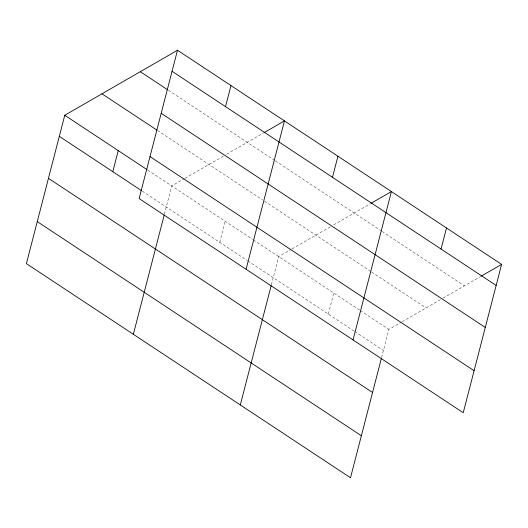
<?xml version="1.0" encoding="UTF-8"?>
<svg xmlns="http://www.w3.org/2000/svg" width="528" height="528" viewBox="0 0 528 528"><rect width="100%" height="100%" fill="white"/><g stroke="black" fill="none" stroke-linecap="round" stroke-linejoin="round"><path stroke-width="0.4" stroke-dasharray="2.64 1.98" d="M164.426 214.137L171.719 185.935L184.351 178.642M219.747 242.339L225.199 221.265M271.379 284.803L278.672 256.601L291.304 249.308M328.317 314.074L333.769 293M381.572 357.608L388.865 329.406L401.498 322.12M185.057 178.24L223.826 155.879M226.67 154.235L263.393 133.049M292.01 248.906L330.779 226.545M333.617 224.902L370.346 203.716M402.204 321.717L440.266 299.759M443.104 298.122L480.539 276.527M168.406 90.268L274.672 160.486M275.359 160.934L381.414 231.007M382.094 231.455L464.396 285.839M157.502 130.502L262.396 199.808M264.455 201.168L370.973 271.544M371.653 271.993L426.07 307.949M147.721 170.075L252.622 239.389M253.308 239.837L359.614 310.081M360.294 310.53L388.865 329.406M142.276 191.149L247.17 260.456M247.856 260.911L354.169 331.155M354.849 331.604L383.414 350.48"/><path stroke-width="0.79" d="M177.5 50.239L139.135 198.594L463.234 412.731L501.6 264.383L177.5 50.239L64.766 115.269L26.4 263.617L350.5 477.761L381.368 358.406M112.794 171.673L118.246 150.599M133.353 334.29L164.221 214.929M225.529 106.643L230.98 85.569M246.088 269.26L284.453 120.905L264.099 132.647M240.306 404.956L271.174 285.595M332.482 177.309L337.933 156.242M353.041 339.926L391.406 191.572L371.052 203.313M441.052 249.044L446.503 227.977M481.246 276.124L501.6 264.383M172.055 71.306L496.148 285.45M140.296 71.696L167.726 89.819M161.192 113.315L485.285 327.452M101.97 93.806L156.816 130.046M149.998 156.592L474.098 370.729M64.766 115.269L147.041 169.627M59.321 136.336L141.59 190.694M48.457 178.339L372.55 392.482M37.264 221.615L361.363 435.758"/></g></svg>
